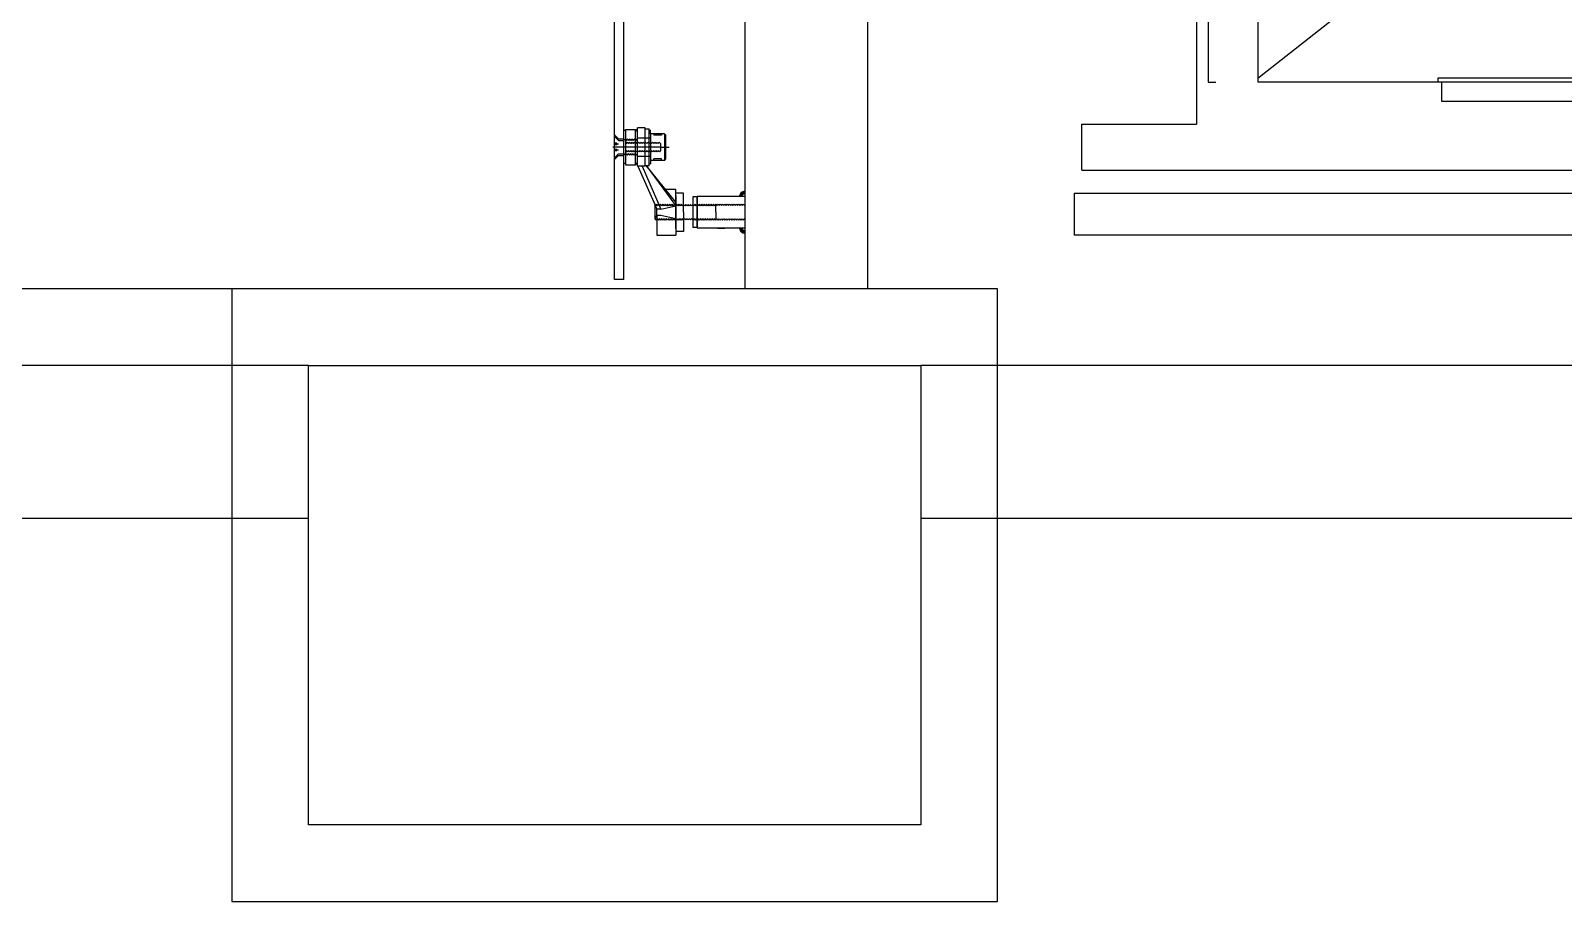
# Model space of a CAD drawing. Header units: millimetres. Extents: x -7718 to 414843, y 91724 to 341395.
# Drawn here: x 307090 to 309092, y 212809 to 213946 of the extents above; entities that cross this region are included whole.
import ezdxf

# ---------------------------------------------------------------- set-up
doc = ezdxf.new("R2010")
doc.units = ezdxf.units.MM
doc.header["$LTSCALE"] = 200
doc.header["$MEASUREMENT"] = 0
doc.linetypes.add('CENTER1', pattern=[8, 6, -1, 0, -1])
doc.linetypes.add('DASH_2', pattern=[34, 30, -1.5, 1, -1.5])
doc.layers.add('e-plan', color=9, linetype='CONTINUOUS')

msp = doc.modelspace()

# ---------------------------------------------------------------- linework, layer by layer
at = {"layer": 'e-plan'}
for p, q in [((308022.6, 215859.4), (308022.6, 213608.6)), ((308182.6, 215825.3), (308182.6, 213608.6)), ((308692.6, 214616.6), (308692.6, 213878.6)), ((307852.6, 213620.6), (307852.6, 214547.6)), ((307864.6, 213620.6), (307864.6, 214547.6)), ((308627.6, 213978.6), (308627.6, 213878.6)), ((309107.5, 213883.6), (308927.5, 213883.6)), ((308927.5, 213883.6), (308927.5, 213878.6)), ((308627.6, 213878.6), (308637.6, 213878.6)), ((309142.6, 213878.6), (308692.6, 213878.6)), ((308932.5, 213878.6), (308932.5, 213853.6)), ((308932.5, 213853.6), (309102.5, 213853.6)), ((308022.6, 213729.6), (308022.6, 213687.6)), ((308452.6, 213733.6), (310832.6, 213733.6)), ((308452.6, 213733.6), (308452.6, 213678.6)), ((310832.6, 213678.6), (308452.6, 213678.6)), ((307864.6, 213620.6), (307852.6, 213620.6)), ((307352.6, 213608.6), (304102.6, 213608.6)), ((308352.6, 213608.6), (307352.6, 213608.6)), ((307352.6, 213608.6), (307352.6, 212808.6)), ((308352.6, 212808.6), (308352.6, 213608.6)), ((307452.6, 213508.6), (303052.6, 213508.6)), ((315552.6, 213508.6), (308252.6, 213508.6)), ((307452.6, 213308.6), (303052.6, 213308.6)), ((315552.6, 213308.6), (308252.6, 213308.6)), ((307352.6, 212808.6), (308352.6, 212808.6))]:
    msp.add_line(p, q, dxfattribs=at)
at = {"layer": 'e-plan', "ltscale": 2}
msp.add_line((308692.6, 213883.6), (310592.6, 215378.6), dxfattribs=at)
at = {"layer": 'e-plan', "linetype": 'Continuous'}
for p, q in [((308612.6, 214616.6), (308612.6, 213823.6)), ((308462.6, 213763.6), (308462.6, 213823.6)), ((308462.6, 213823.6), (308612.6, 213823.6)), ((307852.6, 213776.8), (307852.6, 213810.4)), ((307857.8, 213804.3), (307852.6, 213809.6)), ((307857.8, 213804.3), (307864.6, 213804.3)), ((307857.8, 213802.3), (307864.6, 213802.3)), ((307866.6, 213815.1), (307864.6, 213815.1)), ((307866.6, 213816.6), (307866.6, 213803.6)), ((307866.6, 213816.6), (307879.6, 213816.6)), ((307866.6, 213803.3), (307866.6, 213799.4)), ((307879.6, 213802.3), (307879.6, 213816.6)), ((307879.6, 213770.6), (307879.6, 213802.3)), ((307882.6, 213802.6), (307882.6, 213818.6)), ((307892.6, 213818.6), (307882.6, 213818.6)), ((307882.6, 213789.1), (307882.6, 213802.3)), ((307892.6, 213768.6), (307892.6, 213818.6)), ((307892.6, 213817.6), (307897.6, 213817.6)), ((307897.6, 213769.6), (307897.6, 213817.6)), ((307897.6, 213815.6), (307899.6, 213815.6)), ((307917.6, 213811.1), (307899.6, 213811.1)), ((307913.6, 213809.1), (307903.6, 213809.1)), ((307919.6, 213809.1), (307917.6, 213811.1)), ((307919.6, 213778.1), (307919.6, 213809.1)), ((307857.8, 213782.8), (307852.6, 213777.6)), ((307855.6, 213796.9), (307855.6, 213798.3)), ((307855.6, 213788.9), (307855.6, 213790.3)), ((307857.8, 213784.8), (307864.6, 213784.8)), ((307857.8, 213782.8), (307864.6, 213782.8)), ((307866.6, 213799.1), (307866.6, 213788.1)), ((307866.6, 213787.8), (307866.6, 213783.8)), ((307866.6, 213783.6), (307866.6, 213772.1)), ((307882.6, 213784.8), (307882.6, 213788.8)), ((307882.6, 213768.6), (307882.6, 213784.6)), ((307866.6, 213772.1), (307864.6, 213772.1)), ((307866.6, 213772.1), (307866.6, 213770.6)), ((307866.6, 213770.6), (307879.6, 213770.6)), ((307892.6, 213768.6), (307882.6, 213768.6)), ((307882.8, 213768.6), (307905.3, 213717.6)), ((307888.3, 213768.6), (307913, 213712.5)), ((307892.6, 213769.6), (307897.6, 213769.6)), ((307893.6, 213769.6), (307932.6, 213716.9)), ((307932.6, 213721.9), (307893.8, 213769.6)), ((307897.6, 213771.6), (307899.6, 213771.6)), ((307917.6, 213776.1), (307899.6, 213776.1)), ((307913.6, 213778.1), (307903.6, 213778.1)), ((307917.6, 213776.1), (307919.6, 213778.1)), ((308462.6, 213763.6), (310822.6, 213763.6)), ((307919, 213738.6), (307932.6, 213738.6)), ((307932.6, 213708.6), (307932.6, 213738.6)), ((307932.6, 213730.1), (307932.6, 213708.6)), ((307932.6, 213708.6), (307932.6, 213730.1)), ((307942.6, 213718.9), (307942.6, 213733.6)), ((307959.7, 213728.6), (307954.7, 213728.6)), ((307954.7, 213728.6), (307954.7, 213718.8)), ((307960.7, 213729.6), (307959.7, 213728.6)), ((307959.7, 213728.6), (307959.7, 213688.6)), ((307960.7, 213729.6), (308022.6, 213729.6)), ((307960.7, 213687.6), (307960.7, 213729.6)), ((307904.9, 213717.3), (307904.9, 213699.9)), ((307905.4, 213717.4), (307907.6, 213712.5)), ((307905.4, 213699.8), (307907.6, 213704.7)), ((307907.6, 213704.7), (307907.6, 213712.5)), ((307913, 213712.5), (307907.6, 213712.5)), ((307907.6, 213704.7), (307907.6, 213678.6)), ((307907.6, 213704.7), (307913, 213704.7)), ((307913, 213712.5), (307932.6, 213716.9)), ((307913, 213704.7), (307932.6, 213700.3)), ((307932.6, 213708.6), (307932.6, 213678.6)), ((307932.6, 213687.1), (307932.6, 213708.6)), ((307932.6, 213687.1), (307932.6, 213708.6)), ((307942.6, 213708.6), (307942.6, 213718.6)), ((307942.6, 213708.6), (307942.6, 213698.6)), ((307954.7, 213718.5), (307954.7, 213698.7)), ((307942.6, 213698.3), (307942.6, 213683.6)), ((307954.7, 213698.4), (307954.7, 213688.6)), ((307959.7, 213688.6), (307954.7, 213688.6)), ((307959.7, 213688.6), (307960.7, 213687.6)), ((308022.6, 213687.6), (307960.7, 213687.6)), ((307986.7, 213687.6), (307996.6, 213687.6)), ((307907.6, 213678.6), (307932.6, 213678.6))]:
    msp.add_line(p, q, dxfattribs=at)
at = {"layer": 'e-plan', "linetype": 'CENTER1'}
for p, q in [((307852.6, 213807.6), (307857.8, 213802.3)), ((307866.1, 213803.8), (307864.6, 213802.3)), ((307867.6, 213802.3), (307866.1, 213803.8)), ((307867.6, 213802.6), (307866.6, 213803.6)), ((307869.1, 213804.1), (307867.6, 213802.6)), ((307869.1, 213803.8), (307867.6, 213802.3)), ((307870.6, 213802.6), (307869.1, 213804.1)), ((307870.6, 213802.3), (307869.1, 213803.8)), ((307872.1, 213804.1), (307870.6, 213802.6)), ((307872.1, 213803.8), (307870.6, 213802.3)), ((307873.6, 213802.6), (307872.1, 213804.1)), ((307873.6, 213802.3), (307872.1, 213803.8)), ((307875.1, 213804.1), (307873.6, 213802.6)), ((307875.1, 213803.8), (307873.6, 213802.3)), ((307876.6, 213802.6), (307875.1, 213804.1)), ((307876.6, 213802.3), (307875.1, 213803.8)), ((307878.1, 213804.1), (307876.6, 213802.6)), ((307878.1, 213803.8), (307876.6, 213802.3)), ((307879.6, 213802.6), (307878.1, 213804.1)), ((307879.6, 213802.3), (307878.1, 213803.8)), ((307879.6, 213816.6), (307882.6, 213813.6)), ((307881.1, 213804.1), (307879.6, 213802.6)), ((307881.1, 213803.8), (307879.6, 213802.3)), ((307882.6, 213802.6), (307881.1, 213804.1)), ((307882.6, 213802.3), (307881.1, 213803.8)), ((307899.6, 213811.1), (307899.6, 213815.6)), ((307899.6, 213811.1), (307899.6, 213773.4)), ((307903.6, 213811.1), (307903.6, 213809.1)), ((307913.6, 213811.1), (307913.6, 213809.1)), ((307917.6, 213811.1), (307917.6, 213776.1)), ((307912.6, 213793.6), (307850, 213793.6)), ((307855.3, 213798.6), (307852.6, 213798.6)), ((307857.6, 213797.6), (307852.6, 213797.6)), ((307855.3, 213796.6), (307852.6, 213796.6)), ((307855.3, 213790.6), (307852.6, 213790.6)), ((307857.6, 213789.6), (307852.6, 213789.6)), ((307855.3, 213788.6), (307852.6, 213788.6)), ((307852.6, 213779.6), (307857.8, 213784.8)), ((307866.1, 213783.3), (307864.6, 213784.8)), ((307867.6, 213784.8), (307866.1, 213783.3)), ((307867.6, 213784.8), (307866.1, 213783.3)), ((307867.6, 213798.4), (307866.6, 213799.4)), ((307867.6, 213798.1), (307866.6, 213799.1)), ((307867.6, 213798.1), (307866.6, 213799.1)), ((307867.6, 213789.1), (307866.6, 213788.1)), ((307867.6, 213789.1), (307866.6, 213788.1)), ((307867.6, 213789.1), (307866.6, 213788.1)), ((307867.6, 213788.8), (307866.6, 213787.8)), ((307867.6, 213784.6), (307866.6, 213783.6)), ((307869.1, 213799.9), (307867.6, 213798.4)), ((307869.1, 213799.6), (307867.6, 213798.1)), ((307869.1, 213799.6), (307867.6, 213798.1)), ((307869.1, 213787.6), (307867.6, 213789.1)), ((307869.1, 213787.6), (307867.6, 213789.1)), ((307869.1, 213787.6), (307867.6, 213789.1)), ((307869.1, 213787.3), (307867.6, 213788.8)), ((307869.1, 213783.3), (307867.6, 213784.8)), ((307869.1, 213783.3), (307867.6, 213784.8)), ((307869.1, 213783.1), (307867.6, 213784.6)), ((307870.6, 213798.4), (307869.1, 213799.9)), ((307870.6, 213798.1), (307869.1, 213799.6)), ((307870.6, 213798.1), (307869.1, 213799.6)), ((307870.6, 213789.1), (307869.1, 213787.6)), ((307870.6, 213789.1), (307869.1, 213787.6)), ((307870.6, 213789.1), (307869.1, 213787.6)), ((307870.6, 213788.8), (307869.1, 213787.3)), ((307870.6, 213784.8), (307869.1, 213783.3)), ((307870.6, 213784.8), (307869.1, 213783.3)), ((307870.6, 213784.6), (307869.1, 213783.1)), ((307872.1, 213799.9), (307870.6, 213798.4)), ((307872.1, 213799.6), (307870.6, 213798.1)), ((307872.1, 213799.6), (307870.6, 213798.1)), ((307872.1, 213787.6), (307870.6, 213789.1)), ((307872.1, 213787.6), (307870.6, 213789.1)), ((307872.1, 213787.6), (307870.6, 213789.1)), ((307872.1, 213787.3), (307870.6, 213788.8)), ((307872.1, 213783.3), (307870.6, 213784.8)), ((307872.1, 213783.3), (307870.6, 213784.8)), ((307872.1, 213783.1), (307870.6, 213784.6)), ((307873.6, 213798.4), (307872.1, 213799.9)), ((307873.6, 213798.1), (307872.1, 213799.6)), ((307873.6, 213798.1), (307872.1, 213799.6)), ((307873.6, 213789.1), (307872.1, 213787.6)), ((307873.6, 213789.1), (307872.1, 213787.6)), ((307873.6, 213789.1), (307872.1, 213787.6)), ((307873.6, 213788.8), (307872.1, 213787.3)), ((307873.6, 213784.8), (307872.1, 213783.3)), ((307873.6, 213784.8), (307872.1, 213783.3)), ((307873.6, 213784.6), (307872.1, 213783.1)), ((307875.1, 213799.9), (307873.6, 213798.4)), ((307875.1, 213799.6), (307873.6, 213798.1)), ((307875.1, 213799.6), (307873.6, 213798.1)), ((307875.1, 213787.6), (307873.6, 213789.1)), ((307875.1, 213787.6), (307873.6, 213789.1)), ((307875.1, 213787.6), (307873.6, 213789.1)), ((307875.1, 213787.3), (307873.6, 213788.8)), ((307875.1, 213783.3), (307873.6, 213784.8)), ((307875.1, 213783.3), (307873.6, 213784.8)), ((307875.1, 213783.1), (307873.6, 213784.6)), ((307876.6, 213798.4), (307875.1, 213799.9)), ((307876.6, 213798.1), (307875.1, 213799.6)), ((307876.6, 213798.1), (307875.1, 213799.6)), ((307876.6, 213789.1), (307875.1, 213787.6)), ((307876.6, 213789.1), (307875.1, 213787.6)), ((307876.6, 213789.1), (307875.1, 213787.6)), ((307876.6, 213788.8), (307875.1, 213787.3)), ((307876.6, 213784.8), (307875.1, 213783.3)), ((307876.6, 213784.8), (307875.1, 213783.3)), ((307876.6, 213784.6), (307875.1, 213783.1)), ((307878.1, 213799.9), (307876.6, 213798.4)), ((307878.1, 213799.6), (307876.6, 213798.1)), ((307878.1, 213799.6), (307876.6, 213798.1)), ((307878.1, 213787.6), (307876.6, 213789.1)), ((307878.1, 213787.6), (307876.6, 213789.1)), ((307878.1, 213787.6), (307876.6, 213789.1)), ((307878.1, 213787.3), (307876.6, 213788.8)), ((307878.1, 213783.3), (307876.6, 213784.8)), ((307878.1, 213783.3), (307876.6, 213784.8)), ((307878.1, 213783.1), (307876.6, 213784.6)), ((307879.6, 213798.4), (307878.1, 213799.9)), ((307879.6, 213798.1), (307878.1, 213799.6)), ((307879.6, 213798.1), (307878.1, 213799.6)), ((307879.6, 213789.1), (307878.1, 213787.6)), ((307879.6, 213789.1), (307878.1, 213787.6)), ((307879.6, 213789.1), (307878.1, 213787.6)), ((307879.6, 213788.8), (307878.1, 213787.3)), ((307879.6, 213784.8), (307878.1, 213783.3)), ((307879.6, 213784.8), (307878.1, 213783.3)), ((307879.6, 213784.6), (307878.1, 213783.1)), ((307881.1, 213799.9), (307879.6, 213798.4)), ((307881.1, 213799.6), (307879.6, 213798.1)), ((307881.1, 213799.6), (307879.6, 213798.1)), ((307881.1, 213787.6), (307879.6, 213789.1)), ((307881.1, 213787.6), (307879.6, 213789.1)), ((307881.1, 213787.6), (307879.6, 213789.1)), ((307881.1, 213787.3), (307879.6, 213788.8)), ((307881.1, 213783.3), (307879.6, 213784.8)), ((307881.1, 213783.3), (307879.6, 213784.8)), ((307881.1, 213783.1), (307879.6, 213784.6)), ((307882.6, 213798.4), (307881.1, 213799.9)), ((307882.6, 213798.1), (307881.1, 213799.6)), ((307882.6, 213798.1), (307881.1, 213799.6)), ((307882.6, 213789.1), (307881.1, 213787.6)), ((307882.6, 213789.1), (307881.1, 213787.6)), ((307882.6, 213789.1), (307881.1, 213787.6)), ((307882.6, 213788.8), (307881.1, 213787.3)), ((307882.6, 213784.8), (307881.1, 213783.3)), ((307882.6, 213784.8), (307881.1, 213783.3)), ((307882.6, 213784.6), (307881.1, 213783.1)), ((307884.1, 213799.6), (307882.6, 213798.1)), ((307884.1, 213787.6), (307882.6, 213789.1)), ((307885.6, 213798.1), (307884.1, 213799.6)), ((307885.6, 213789.1), (307884.1, 213787.6)), ((307887.1, 213799.6), (307885.6, 213798.1)), ((307887.1, 213787.6), (307885.6, 213789.1)), ((307888.6, 213798.1), (307887.1, 213799.6)), ((307888.6, 213789.1), (307887.1, 213787.6)), ((307890.1, 213799.6), (307888.6, 213798.1)), ((307890.1, 213787.6), (307888.6, 213789.1)), ((307891.6, 213798.1), (307890.1, 213799.6)), ((307891.6, 213789.1), (307890.1, 213787.6)), ((307893.1, 213799.6), (307891.6, 213798.1)), ((307893.1, 213787.6), (307891.6, 213789.1)), ((307894.6, 213798.1), (307893.1, 213799.6)), ((307894.6, 213789.1), (307893.1, 213787.6)), ((307896.1, 213799.6), (307894.6, 213798.1)), ((307896.1, 213787.6), (307894.6, 213789.1)), ((307897.6, 213798.1), (307896.1, 213799.6)), ((307897.6, 213789.1), (307896.1, 213787.6)), ((307899.1, 213799.6), (307897.6, 213798.1)), ((307899.1, 213787.6), (307897.6, 213789.1)), ((307900.6, 213798.1), (307899.1, 213799.6)), ((307900.6, 213789.1), (307899.1, 213787.6)), ((307902.1, 213799.6), (307900.6, 213798.1)), ((307902.1, 213787.6), (307900.6, 213789.1)), ((307903.6, 213798.1), (307902.1, 213799.6)), ((307903.6, 213789.1), (307902.1, 213787.6)), ((307905.1, 213799.6), (307903.6, 213798.1)), ((307905.1, 213787.6), (307903.6, 213789.1)), ((307906.6, 213798.1), (307905.1, 213799.6)), ((307906.6, 213789.1), (307905.1, 213787.6)), ((307908.1, 213799.6), (307906.6, 213798.1)), ((307908.1, 213787.6), (307906.6, 213789.1)), ((307909.6, 213798.1), (307908.1, 213799.6)), ((307909.6, 213789.1), (307908.1, 213787.6)), ((307911.1, 213799.6), (307909.6, 213798.1)), ((307911.1, 213787.6), (307909.6, 213789.1)), ((307912.6, 213798.1), (307911.1, 213799.6)), ((307912.6, 213789.1), (307911.1, 213787.6)), ((307912.6, 213798.1), (307912.6, 213789.1)), ((307912.6, 213793.6), (307923.6, 213793.6)), ((307879.6, 213770.6), (307882.6, 213773.6)), ((307899.6, 213773.4), (307899.6, 213771.6)), ((307903.6, 213776.1), (307903.6, 213778.1)), ((307913.6, 213776.1), (307913.6, 213778.1)), ((307905.1, 213717.1), (307904.9, 213717.3)), ((307905.1, 213717.1), (307904.9, 213717.3)), ((307906.6, 213718.6), (307905.1, 213717.1)), ((307906.6, 213718.6), (307905.1, 213717.1)), ((307906.6, 213718.9), (307905.3, 213717.6)), ((307908.1, 213717.4), (307906.6, 213718.9)), ((307908.1, 213717.1), (307906.6, 213718.6)), ((307908.1, 213717.1), (307906.6, 213718.6)), ((307909.6, 213718.9), (307908.1, 213717.4)), ((307909.6, 213718.6), (307908.1, 213717.1)), ((307909.6, 213718.6), (307908.1, 213717.1)), ((307911.1, 213717.4), (307909.6, 213718.9)), ((307911.1, 213717.1), (307909.6, 213718.6)), ((307911.1, 213717.1), (307909.6, 213718.6)), ((307912.6, 213718.9), (307911.1, 213717.4)), ((307912.6, 213718.6), (307911.1, 213717.1)), ((307912.6, 213718.6), (307911.1, 213717.1)), ((307914.1, 213717.4), (307912.6, 213718.9)), ((307914.1, 213717.1), (307912.6, 213718.6)), ((307914.1, 213717.1), (307912.6, 213718.6)), ((307915.6, 213718.9), (307914.1, 213717.4)), ((307915.6, 213718.6), (307914.1, 213717.1)), ((307915.6, 213718.6), (307914.1, 213717.1)), ((307917.1, 213717.4), (307915.6, 213718.9)), ((307917.1, 213717.1), (307915.6, 213718.6)), ((307917.1, 213717.1), (307915.6, 213718.6)), ((307918.6, 213718.9), (307917.1, 213717.4)), ((307918.6, 213718.6), (307917.1, 213717.1)), ((307920.1, 213717.4), (307918.6, 213718.9)), ((307920.1, 213717.1), (307918.6, 213718.6)), ((307921.6, 213718.9), (307920.1, 213717.4)), ((307921.6, 213718.6), (307920.1, 213717.1)), ((307923.1, 213717.4), (307921.6, 213718.9)), ((307923.1, 213717.1), (307921.6, 213718.6)), ((307924.6, 213718.9), (307923.1, 213717.4)), ((307924.6, 213718.6), (307923.1, 213717.1)), ((307926.1, 213717.4), (307924.6, 213718.9)), ((307926.1, 213717.1), (307924.6, 213718.6)), ((307927.6, 213718.9), (307926.1, 213717.4)), ((307927.6, 213718.6), (307926.1, 213717.1)), ((307929.1, 213717.4), (307927.6, 213718.9)), ((307929.1, 213717.1), (307927.6, 213718.6)), ((307929.1, 213717.4), (307928.1, 213718.4)), ((307930.6, 213718.9), (307929.1, 213717.4)), ((307930.6, 213718.6), (307929.1, 213717.1)), ((307932.1, 213717.4), (307930.6, 213718.9)), ((307932.1, 213717.1), (307930.6, 213718.6)), ((307933.6, 213718.9), (307932.1, 213717.4)), ((307933.6, 213718.6), (307932.1, 213717.1)), ((307935.1, 213717.4), (307933.6, 213718.9)), ((307935.1, 213717.1), (307933.6, 213718.6)), ((307936.6, 213718.9), (307935.1, 213717.4)), ((307936.6, 213718.6), (307935.1, 213717.1)), ((307938.1, 213717.4), (307936.6, 213718.9)), ((307938.1, 213717.1), (307936.6, 213718.6)), ((307939.6, 213718.9), (307938.1, 213717.4)), ((307939.6, 213718.6), (307938.1, 213717.1)), ((307941.1, 213717.4), (307939.6, 213718.9)), ((307941.1, 213717.1), (307939.6, 213718.6)), ((307941.1, 213717.1), (307940.1, 213718.1)), ((307941.1, 213717.1), (307940.1, 213718.1)), ((307941.1, 213717.1), (307940.1, 213718.1)), ((307941.1, 213717.1), (307940.1, 213718.1)), ((307942.6, 213718.9), (307941.1, 213717.4)), ((307942.6, 213718.9), (307941.1, 213717.4)), ((307942.6, 213718.9), (307941.1, 213717.4)), ((307942.6, 213718.6), (307941.1, 213717.1)), ((307942.6, 213718.6), (307941.1, 213717.1)), ((307942.6, 213718.6), (307941.1, 213717.1)), ((307942.6, 213718.6), (307941.1, 213717.1)), ((307942.6, 213718.6), (307941.1, 213717.1)), ((307942.6, 213718.6), (307941.1, 213717.1)), ((307942.6, 213718.6), (307941.1, 213717.1)), ((307942.6, 213718.6), (307941.1, 213717.1)), ((307942.6, 213718.6), (307941.1, 213717.1)), ((307944.1, 213717.1), (307942.6, 213718.6)), ((307944.1, 213717.1), (307942.6, 213718.6)), ((307944.1, 213717.1), (307942.6, 213718.6)), ((307944.1, 213717.1), (307942.6, 213718.6)), ((307944.1, 213717.1), (307942.6, 213718.6)), ((307944.1, 213717.1), (307942.6, 213718.6)), ((307945.6, 213718.6), (307944.1, 213717.1)), ((307945.6, 213718.6), (307944.1, 213717.1)), ((307945.6, 213718.6), (307944.1, 213717.1)), ((307945.6, 213718.6), (307944.1, 213717.1)), ((307945.6, 213718.6), (307944.1, 213717.1)), ((307945.6, 213718.6), (307944.1, 213717.1)), ((307947.1, 213717.1), (307945.6, 213718.6)), ((307947.1, 213717.1), (307945.6, 213718.6)), ((307947.1, 213717.1), (307945.6, 213718.6)), ((307947.1, 213717.1), (307945.6, 213718.6)), ((307948.6, 213718.6), (307947.1, 213717.1)), ((307948.6, 213718.6), (307947.1, 213717.1)), ((307948.6, 213718.6), (307947.1, 213717.1)), ((307948.6, 213718.6), (307947.1, 213717.1)), ((307950.1, 213717.1), (307948.6, 213718.6)), ((307950.1, 213717.1), (307948.6, 213718.6)), ((307950.1, 213717.1), (307948.6, 213718.6)), ((307950.1, 213717.1), (307948.6, 213718.6)), ((307951.6, 213718.6), (307950.1, 213717.1)), ((307951.6, 213718.6), (307950.1, 213717.1)), ((307951.6, 213718.6), (307950.1, 213717.1)), ((307951.6, 213718.6), (307950.1, 213717.1)), ((307953.1, 213717.1), (307951.6, 213718.6)), ((307953.1, 213717.1), (307951.6, 213718.6)), ((307953.1, 213717.1), (307951.6, 213718.6)), ((307953.1, 213717.1), (307951.6, 213718.6)), ((307954.6, 213718.6), (307953.1, 213717.1)), ((307954.6, 213718.6), (307953.1, 213717.1)), ((307954.6, 213718.6), (307953.1, 213717.1)), ((307954.6, 213718.6), (307953.1, 213717.1)), ((307956.1, 213717.1), (307954.6, 213718.6)), ((307956.1, 213717.1), (307954.6, 213718.6)), ((307956.1, 213717.1), (307954.6, 213718.6)), ((307956.1, 213717.1), (307954.6, 213718.6)), ((307956.1, 213717.4), (307954.7, 213718.8)), ((307957.6, 213718.9), (307956.1, 213717.4)), ((307957.6, 213718.6), (307956.1, 213717.1)), ((307957.6, 213718.6), (307956.1, 213717.1)), ((307959.1, 213717.4), (307957.6, 213718.9)), ((307959.1, 213717.1), (307957.6, 213718.6)), ((307959.1, 213717.1), (307957.6, 213718.6)), ((307960.6, 213718.9), (307959.1, 213717.4)), ((307960.6, 213718.6), (307959.1, 213717.1)), ((307960.6, 213718.6), (307959.1, 213717.1)), ((307962.1, 213717.4), (307960.6, 213718.9)), ((307962.1, 213717.1), (307960.6, 213718.6)), ((307962.1, 213717.1), (307960.6, 213718.6)), ((307963.6, 213718.9), (307962.1, 213717.4)), ((307963.6, 213718.6), (307962.1, 213717.1)), ((307963.6, 213718.6), (307962.1, 213717.1)), ((307965.1, 213717.4), (307963.6, 213718.9)), ((307965.1, 213717.1), (307963.6, 213718.6)), ((307965.1, 213717.1), (307963.6, 213718.6)), ((307966.6, 213718.9), (307965.1, 213717.4)), ((307966.6, 213718.6), (307965.1, 213717.1)), ((307966.6, 213718.6), (307965.1, 213717.1)), ((307968.1, 213717.4), (307966.6, 213718.9)), ((307968.1, 213717.1), (307966.6, 213718.6)), ((307968.1, 213717.1), (307966.6, 213718.6)), ((307969.6, 213718.9), (307968.1, 213717.4)), ((307969.6, 213718.6), (307968.1, 213717.1)), ((307969.6, 213718.6), (307968.1, 213717.1)), ((307971.1, 213717.4), (307969.6, 213718.9)), ((307971.1, 213717.1), (307969.6, 213718.6)), ((307971.1, 213717.1), (307969.6, 213718.6)), ((307972.6, 213718.9), (307971.1, 213717.4)), ((307972.6, 213718.6), (307971.1, 213717.1)), ((307972.6, 213718.6), (307971.1, 213717.1)), ((307974.1, 213717.4), (307972.6, 213718.9)), ((307974.1, 213717.1), (307972.6, 213718.6)), ((307974.1, 213717.1), (307972.6, 213718.6)), ((307975.6, 213718.9), (307974.1, 213717.4)), ((307975.6, 213718.6), (307974.1, 213717.1)), ((307975.6, 213718.6), (307974.1, 213717.1)), ((307977.1, 213717.4), (307975.6, 213718.9)), ((307977.1, 213717.1), (307975.6, 213718.6)), ((307977.1, 213717.1), (307975.6, 213718.6)), ((307978.6, 213718.9), (307977.1, 213717.4)), ((307978.6, 213718.6), (307977.1, 213717.1)), ((307978.6, 213718.6), (307977.1, 213717.1)), ((307980.1, 213717.4), (307978.6, 213718.9)), ((307980.1, 213717.1), (307978.6, 213718.6)), ((307980.1, 213717.1), (307978.6, 213718.6)), ((307981.6, 213718.9), (307980.1, 213717.4)), ((307981.6, 213718.6), (307980.1, 213717.1)), ((307981.6, 213718.6), (307980.1, 213717.1)), ((307983.1, 213717.4), (307981.6, 213718.9)), ((307983.1, 213717.1), (307981.6, 213718.6)), ((307983.1, 213717.1), (307981.6, 213718.6)), ((307984.6, 213718.9), (307983.1, 213717.4)), ((307984.6, 213718.6), (307983.1, 213717.1)), ((307984.6, 213718.6), (307983.1, 213717.1)), ((307984.6, 213718.9), (307986.1, 213717.4)), ((307984.6, 213708.6), (307984.6, 213718.6)), ((307984.6, 213708.6), (307984.6, 213698.6)), ((307986.1, 213717.4), (307987.6, 213718.9)), ((307987.6, 213718.9), (307989.1, 213717.4)), ((307989.1, 213717.4), (307990.6, 213718.9)), ((307990.6, 213718.9), (307992.1, 213717.4)), ((307992.1, 213717.4), (307993.6, 213718.9)), ((307993.6, 213718.9), (307995.1, 213717.4)), ((307995.1, 213717.4), (307996.6, 213718.9)), ((307996.6, 213718.9), (307998.1, 213717.4)), ((307998.1, 213717.4), (307999.6, 213718.9)), ((307999.6, 213718.9), (308001.1, 213717.4)), ((308001.1, 213717.4), (308002.6, 213718.9)), ((308002.6, 213718.9), (308004.1, 213717.4)), ((308004.1, 213717.4), (308005.6, 213718.9)), ((308005.6, 213718.9), (308007.1, 213717.4)), ((308007.1, 213717.4), (308008.6, 213718.9)), ((308008.6, 213718.9), (308010.1, 213717.4)), ((308010.1, 213717.4), (308011.6, 213718.9)), ((308010.1, 213717.4), (308011.6, 213718.9)), ((308011.6, 213718.9), (308013.1, 213717.4)), ((308013.1, 213717.4), (308014.6, 213718.9)), ((308014.6, 213718.9), (308016.1, 213717.4)), ((308016.1, 213717.4), (308017.6, 213718.9)), ((308017.6, 213718.9), (308019.1, 213717.4)), ((308019.1, 213717.4), (308020.6, 213718.9)), ((308020.6, 213718.9), (308022.1, 213717.4)), ((308022.1, 213717.4), (308022.6, 213717.9)), ((307905.1, 213700.1), (307904.9, 213699.9)), ((307905.1, 213700.1), (307904.9, 213699.9)), ((307906.6, 213698.6), (307905.1, 213700.1)), ((307906.6, 213698.6), (307905.1, 213700.1)), ((307906.6, 213698.3), (307905.3, 213699.6)), ((307908.1, 213700.1), (307906.6, 213698.6)), ((307908.1, 213700.1), (307906.6, 213698.6)), ((307908.1, 213699.8), (307906.6, 213698.3)), ((307909.6, 213698.6), (307908.1, 213700.1)), ((307909.6, 213698.6), (307908.1, 213700.1)), ((307909.6, 213698.3), (307908.1, 213699.8)), ((307911.1, 213700.1), (307909.6, 213698.6)), ((307911.1, 213700.1), (307909.6, 213698.6)), ((307911.1, 213699.8), (307909.6, 213698.3)), ((307912.6, 213698.6), (307911.1, 213700.1)), ((307912.6, 213698.6), (307911.1, 213700.1)), ((307912.6, 213698.3), (307911.1, 213699.8)), ((307914.1, 213700.1), (307912.6, 213698.6)), ((307914.1, 213700.1), (307912.6, 213698.6)), ((307914.1, 213699.8), (307912.6, 213698.3)), ((307915.6, 213698.6), (307914.1, 213700.1)), ((307915.6, 213698.6), (307914.1, 213700.1)), ((307915.6, 213698.3), (307914.1, 213699.8)), ((307917.1, 213700.1), (307915.6, 213698.6)), ((307917.1, 213700.1), (307915.6, 213698.6)), ((307917.1, 213699.8), (307915.6, 213698.3)), ((307918.6, 213698.6), (307917.1, 213700.1)), ((307918.6, 213698.3), (307917.1, 213699.8)), ((307920.1, 213700.1), (307918.6, 213698.6)), ((307920.1, 213699.8), (307918.6, 213698.3)), ((307921.6, 213698.6), (307920.1, 213700.1)), ((307921.6, 213698.3), (307920.1, 213699.8)), ((307923.1, 213700.1), (307921.6, 213698.6)), ((307923.1, 213699.8), (307921.6, 213698.3)), ((307924.6, 213698.6), (307923.1, 213700.1)), ((307924.6, 213698.3), (307923.1, 213699.8)), ((307926.1, 213700.1), (307924.6, 213698.6)), ((307926.1, 213699.8), (307924.6, 213698.3)), ((307927.6, 213698.6), (307926.1, 213700.1)), ((307927.6, 213698.3), (307926.1, 213699.8)), ((307929.1, 213700.1), (307927.6, 213698.6)), ((307929.1, 213699.8), (307927.6, 213698.3)), ((307929.1, 213699.8), (307928.1, 213698.8)), ((307930.6, 213698.6), (307929.1, 213700.1)), ((307930.6, 213698.3), (307929.1, 213699.8)), ((307932.1, 213700.1), (307930.6, 213698.6)), ((307932.1, 213699.8), (307930.6, 213698.3)), ((307933.6, 213698.6), (307932.1, 213700.1)), ((307933.6, 213698.3), (307932.1, 213699.8)), ((307935.1, 213700.1), (307933.6, 213698.6)), ((307935.1, 213699.8), (307933.6, 213698.3)), ((307936.6, 213698.6), (307935.1, 213700.1)), ((307936.6, 213698.3), (307935.1, 213699.8)), ((307938.1, 213700.1), (307936.6, 213698.6)), ((307938.1, 213699.8), (307936.6, 213698.3)), ((307939.6, 213698.6), (307938.1, 213700.1)), ((307939.6, 213698.3), (307938.1, 213699.8)), ((307941.1, 213700.1), (307939.6, 213698.6)), ((307941.1, 213699.8), (307939.6, 213698.3)), ((307941.1, 213700.1), (307940.1, 213699.1)), ((307941.1, 213700.1), (307940.1, 213699.1)), ((307942.6, 213698.6), (307941.1, 213700.1)), ((307942.6, 213698.6), (307941.1, 213700.1)), ((307942.6, 213698.6), (307941.1, 213700.1)), ((307942.6, 213698.3), (307941.1, 213699.8)), ((307944.1, 213700.1), (307942.6, 213698.6)), ((307944.1, 213700.1), (307942.6, 213698.6)), ((307944.1, 213700.1), (307942.6, 213698.6)), ((307945.6, 213698.6), (307944.1, 213700.1)), ((307945.6, 213698.6), (307944.1, 213700.1)), ((307945.6, 213698.6), (307944.1, 213700.1)), ((307947.1, 213700.1), (307945.6, 213698.6)), ((307947.1, 213700.1), (307945.6, 213698.6)), ((307948.6, 213698.6), (307947.1, 213700.1)), ((307948.6, 213698.6), (307947.1, 213700.1)), ((307950.1, 213700.1), (307948.6, 213698.6)), ((307950.1, 213700.1), (307948.6, 213698.6)), ((307951.6, 213698.6), (307950.1, 213700.1)), ((307951.6, 213698.6), (307950.1, 213700.1)), ((307953.1, 213700.1), (307951.6, 213698.6)), ((307953.1, 213700.1), (307951.6, 213698.6)), ((307954.6, 213698.6), (307953.1, 213700.1)), ((307954.6, 213698.6), (307953.1, 213700.1)), ((307956.1, 213700.1), (307954.6, 213698.6)), ((307956.1, 213700.1), (307954.6, 213698.6)), ((307956.1, 213699.8), (307954.7, 213698.4)), ((307957.6, 213698.6), (307956.1, 213700.1)), ((307957.6, 213698.3), (307956.1, 213699.8)), ((307959.1, 213700.1), (307957.6, 213698.6)), ((307959.1, 213699.8), (307957.6, 213698.3)), ((307960.6, 213698.6), (307959.1, 213700.1)), ((307960.6, 213698.3), (307959.1, 213699.8)), ((307962.1, 213700.1), (307960.6, 213698.6)), ((307962.1, 213699.8), (307960.6, 213698.3)), ((307963.6, 213698.6), (307962.1, 213700.1)), ((307963.6, 213698.3), (307962.1, 213699.8)), ((307965.1, 213700.1), (307963.6, 213698.6)), ((307965.1, 213699.8), (307963.6, 213698.3)), ((307966.6, 213698.6), (307965.1, 213700.1)), ((307966.6, 213698.3), (307965.1, 213699.8)), ((307968.1, 213700.1), (307966.6, 213698.6)), ((307968.1, 213699.8), (307966.6, 213698.3)), ((307969.6, 213698.6), (307968.1, 213700.1)), ((307969.6, 213698.3), (307968.1, 213699.8)), ((307971.1, 213700.1), (307969.6, 213698.6)), ((307971.1, 213699.8), (307969.6, 213698.3)), ((307972.6, 213698.6), (307971.1, 213700.1)), ((307972.6, 213698.3), (307971.1, 213699.8)), ((307974.1, 213700.1), (307972.6, 213698.6)), ((307974.1, 213699.8), (307972.6, 213698.3)), ((307975.6, 213698.6), (307974.1, 213700.1)), ((307975.6, 213698.3), (307974.1, 213699.8)), ((307977.1, 213700.1), (307975.6, 213698.6)), ((307977.1, 213699.8), (307975.6, 213698.3)), ((307978.6, 213698.6), (307977.1, 213700.1)), ((307978.6, 213698.3), (307977.1, 213699.8)), ((307980.1, 213700.1), (307978.6, 213698.6)), ((307980.1, 213699.8), (307978.6, 213698.3)), ((307981.6, 213698.6), (307980.1, 213700.1)), ((307981.6, 213698.3), (307980.1, 213699.8)), ((307983.1, 213700.1), (307981.6, 213698.6)), ((307983.1, 213699.8), (307981.6, 213698.3)), ((307984.6, 213698.6), (307983.1, 213700.1)), ((307984.6, 213698.3), (307983.1, 213699.8)), ((307984.6, 213698.3), (307986.1, 213699.8)), ((307986.1, 213699.8), (307987.6, 213698.3)), ((307987.6, 213698.3), (307989.1, 213699.8)), ((307989.1, 213699.8), (307990.6, 213698.3)), ((307990.6, 213698.3), (307992.1, 213699.8)), ((307992.1, 213699.8), (307993.6, 213698.3)), ((307993.6, 213698.3), (307995.1, 213699.8)), ((307995.1, 213699.8), (307996.6, 213698.3)), ((307996.6, 213698.3), (307998.1, 213699.8)), ((307998.1, 213699.8), (307999.6, 213698.3)), ((307999.6, 213698.3), (308001.1, 213699.8)), ((308001.1, 213699.8), (308002.6, 213698.3)), ((308002.6, 213698.3), (308004.1, 213699.8)), ((308004.1, 213699.8), (308005.6, 213698.3)), ((308005.6, 213698.3), (308007.1, 213699.8)), ((308007.1, 213699.8), (308008.6, 213698.3)), ((308008.6, 213698.3), (308010.1, 213699.8)), ((308010.1, 213699.8), (308011.6, 213698.3)), ((308010.1, 213699.8), (308011.6, 213698.3)), ((308011.6, 213698.3), (308013.1, 213699.8)), ((308013.1, 213699.8), (308014.6, 213698.3)), ((308014.6, 213698.3), (308016.1, 213699.8)), ((308016.1, 213699.8), (308017.6, 213698.3)), ((308017.6, 213698.3), (308019.1, 213699.8)), ((308019.1, 213699.8), (308020.6, 213698.3)), ((308020.6, 213698.3), (308022.1, 213699.8)), ((308022.1, 213699.8), (308022.6, 213699.3))]:
    msp.add_line(p, q, dxfattribs=at)
at = {"layer": 'e-plan', "linetype": 'DASH_2'}
for p, q in [((307882.6, 213805.6), (307899.6, 213805.6)), ((307882.6, 213781.6), (307899.6, 213781.6)), ((307942.6, 213733.6), (307932.6, 213733.6)), ((307942.6, 213683.6), (307932.6, 213683.6))]:
    msp.add_line(p, q, dxfattribs=at)
at = {"layer": 'e-plan', "ltscale": 0.5}
for p, q in [((307452.6, 213508.6), (308252.6, 213508.6)), ((307452.6, 212908.6), (307452.6, 213508.6)), ((308252.6, 213508.6), (308252.6, 212908.6)), ((308252.6, 212908.6), (307452.6, 212908.6))]:
    msp.add_line(p, q, dxfattribs=at)
at = {"layer": 'e-plan', "linetype": 'CENTER1'}
for centre, start, end in [((307855.3, 213798.3), 0, 90), ((307855.3, 213796.9), 270, 0), ((307855.3, 213790.3), 0, 90), ((307855.3, 213788.9), 270, 0)]:
    msp.add_arc(centre, 0.3, start, end, dxfattribs=at)
at = {"layer": 'e-plan', "linetype": 'Continuous'}
for centre, radius, start, end in [((308021.9, 213729.6), 6.11, 83.9869, 180.1886), ((308021.9, 213729.6), 5.11, 82.8047, 180.1886), ((308021.9, 213729.6), 4.11, 81.0413, 180.1886), ((308021.9, 213729.6), 3.11, 78.1246, 180.1886), ((308021.9, 213687.6), 6.11, 179.8114, 276.0131), ((308021.9, 213687.6), 5.11, 179.8114, 277.1953), ((308021.9, 213687.6), 4.11, 179.8114, 278.9587), ((308021.9, 213687.6), 3.11, 179.8114, 281.8754)]:
    msp.add_arc(centre, radius, start, end, dxfattribs=at)

doc.saveas('drawing.dxf')
